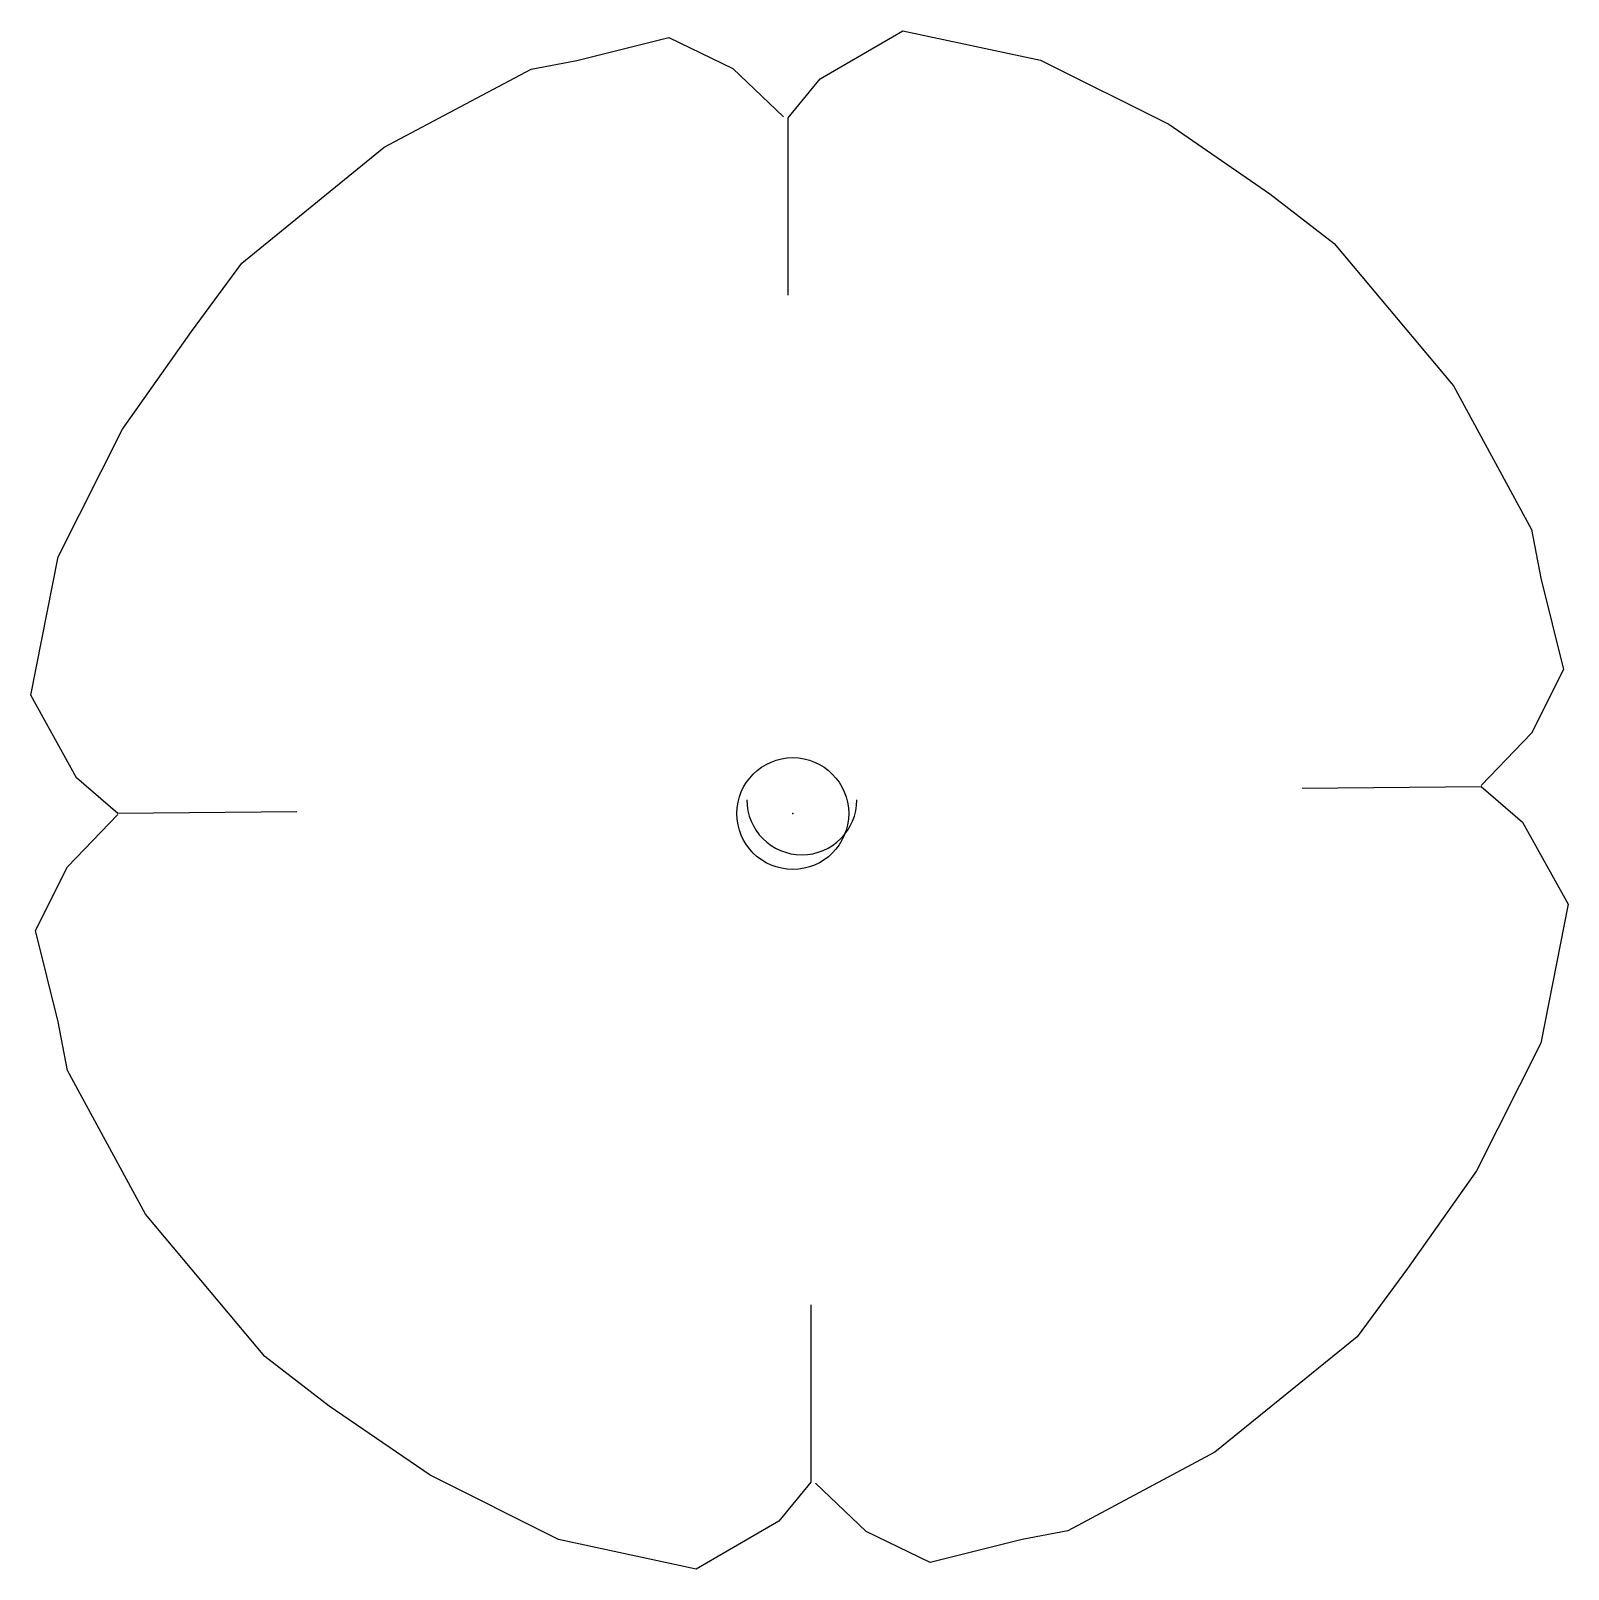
# Model space of a CAD drawing. Extents: x 336010 to 337056, y 63667 to 64714.
import ezdxf

# ---------------------------------------------------------------- set-up
doc = ezdxf.new("R2010")
doc.units = 0
doc.header["$MEASUREMENT"] = 0
doc.layers.get('0').update_dxf_attribs({"linetype": 'CONTINUOUS'})
doc.layers.add('ORIGIN', color=7, linetype='CONTINUOUS')

msp = doc.modelspace()

# ---------------------------------------------------------------- linework, layer by layer
at = {"color": 7, "linetype": 'CONTINUOUS'}
for p, q in [((336547.09375, 64681.6875), (336603.34375, 64714.5)), ((336603.34375, 64714.5), (336697.09375, 64694.578125)), ((336381.46875, 64694.1875), (336443.96875, 64709.8125)), ((336443.96875, 64709.8125), (336487.71875, 64688.71875)), ((336350.21875, 64688.328125), (336381.46875, 64694.1875)), ((336697.09375, 64694.578125), (336784.59375, 64650.828125)), ((336250.21875, 64635.203125), (336350.21875, 64688.328125)), ((336487.71875, 64688.71875), (336522.09375, 64655.90625)), ((336525.21875, 64655.125), (336547.09375, 64681.6875)), ((336525.21875, 64534.421875), (336525.21875, 64655.125)), ((336784.59375, 64650.828125), (336853.34375, 64603.5625)), ((336153.34375, 64556.296875), (336250.21875, 64635.203125)), ((336853.34375, 64603.5625), (336897.09375, 64569.578125)), ((336897.09375, 64569.578125), (336978.34375, 64472.703125)), ((336118.96875, 64509.8125), (336153.34375, 64556.296875)), ((336072.09375, 64443.40625), (336118.96875, 64509.8125)), ((336978.34375, 64472.703125), (337031.46875, 64375.046875)), ((336028.34375, 64356.296875), (336072.09375, 64443.40625)), ((337031.46875, 64375.046875), (337037.71875, 64341.84375)), ((336009.59375, 64262.15625), (336028.34375, 64356.296875)), ((337037.71875, 64341.84375), (337053.34375, 64279.734375)), ((337053.34375, 64279.734375), (337031.46875, 64236.375)), ((336040.84375, 64205.90625), (336009.59375, 64262.15625)), ((337031.46875, 64236.375), (336997.09375, 64200.828125)), ((336068.96875, 64181.6875), (336040.84375, 64205.90625)), ((336875.21875, 64198.875), (336997.09375, 64200.046875)), ((336997.09375, 64200.046875), (337025.21875, 64175.828125)), ((336034.59375, 64145.359375), (336068.96875, 64180.90625)), ((336190.84375, 64182.859375), (336068.96875, 64181.6875)), ((337025.21875, 64175.828125), (337056.46875, 64119.96875)), ((336012.71875, 64102), (336034.59375, 64145.359375)), ((337056.46875, 64119.96875), (337037.71875, 64025.4375)), ((336028.34375, 64039.890625), (336012.71875, 64102)), ((336034.59375, 64006.6875), (336028.34375, 64039.890625)), ((337037.71875, 64025.4375), (336993.96875, 63938.328125)), ((336087.71875, 63909.03125), (336034.59375, 64006.6875)), ((336993.96875, 63938.328125), (336947.09375, 63871.921875)), ((336168.96875, 63812.15625), (336087.71875, 63909.03125)), ((336947.09375, 63871.921875), (336912.71875, 63825.4375)), ((336540.84375, 63847.3125), (336540.84375, 63726.609375)), ((336912.71875, 63825.4375), (336815.84375, 63746.921875)), ((336212.71875, 63778.171875), (336168.96875, 63812.15625)), ((336281.46875, 63731.296875), (336212.71875, 63778.171875)), ((336815.84375, 63746.921875), (336715.84375, 63693.40625)), ((336368.96875, 63687.546875), (336281.46875, 63731.296875)), ((336540.84375, 63726.609375), (336518.96875, 63700.046875)), ((336578.34375, 63693.015625), (336543.96875, 63725.828125)), ((336518.96875, 63700.046875), (336462.71875, 63667.234375)), ((336462.71875, 63667.234375), (336368.96875, 63687.546875)), ((336622.09375, 63671.921875), (336578.34375, 63693.015625)), ((336684.59375, 63687.546875), (336622.09375, 63671.921875)), ((336715.84375, 63693.40625), (336684.59375, 63687.546875))]:
    msp.add_line(p, q, dxfattribs=at)
msp.add_circle((336528.46875, 64181.632812), 38.051723, dxfattribs=at)
msp.add_arc((336534.59375, 64191.0625), 37.5, 180, 0, dxfattribs=at)
at = {"layer": 'ORIGIN', "color": 170, "linetype": 'CONTINUOUS'}
msp.add_point((336528.46875, 64181.632812), dxfattribs=at)

doc.saveas('drawing.dxf')
